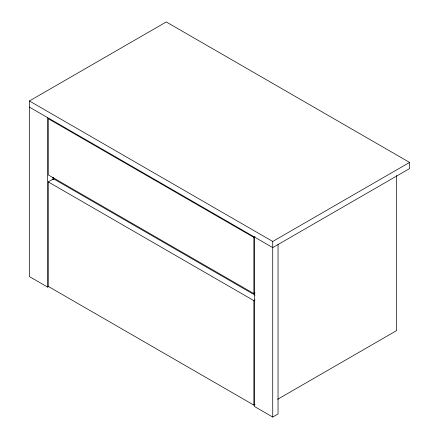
<?xml version="1.0" encoding="UTF-8"?>
<svg xmlns="http://www.w3.org/2000/svg" width="439" height="439" viewBox="0 0 439 439"><rect width="100%" height="100%" fill="white"/><g stroke="black" fill="none" stroke-linecap="round" stroke-linejoin="round"><path stroke-width="0.66" d="M48.839 286.426L47.653 287.106L29.408 276.57L29.408 100.97L166.271 21.95L409.592 162.43L409.592 168.576L272.729 247.596L29.408 107.116M255.054 404.429L253.868 405.109L48.263 286.404L48.263 181.922L53.585 178.849L255.043 295.156M255.054 292.917L253.868 293.603L48.263 174.898L48.263 118.706L253.868 237.411L255.054 236.725M29.408 100.97L272.729 241.45L409.592 162.43M48.263 181.922L253.868 300.627L255.054 299.941M277.563 399.331L396.669 330.567L396.669 175.463M254.477 237.06L254.477 406.514L272.729 417.05L278.046 413.977L278.046 244.523M272.729 241.45L272.729 417.05M253.868 237.411L253.868 293.603M253.868 300.627L253.868 405.109M53.739 177.603L53.739 179.644M52.976 177.438L52.976 179.491M47.653 117.652L47.653 287.106"/></g></svg>
